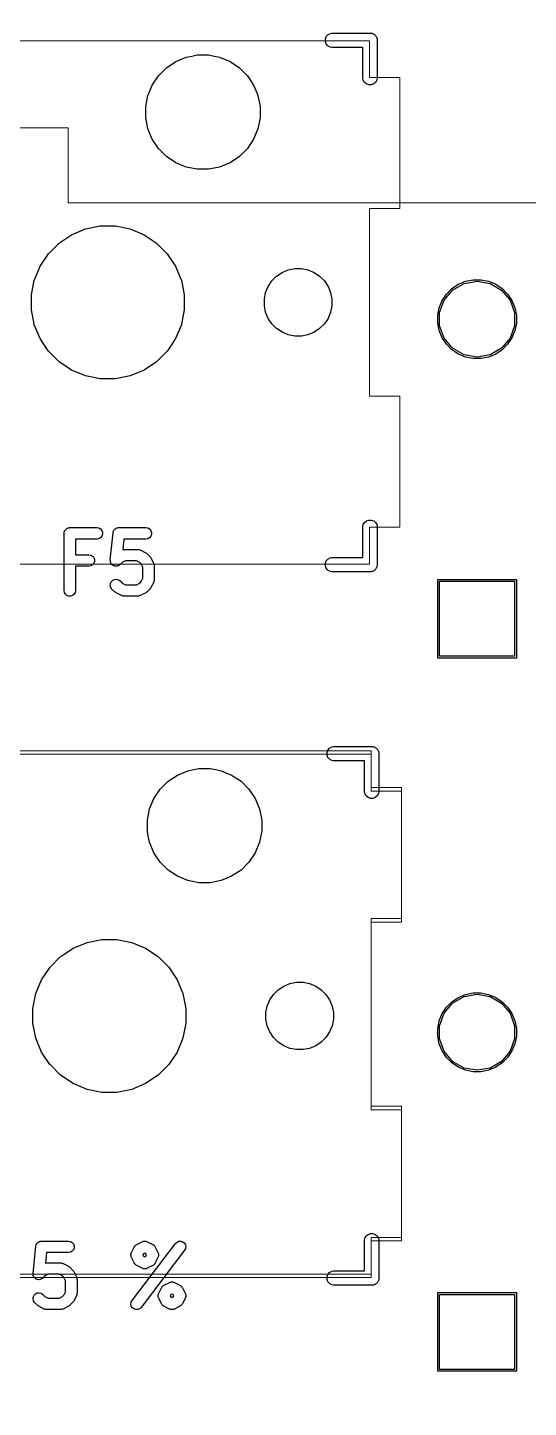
# Model space of a CAD drawing. Header units: millimetres. Extents: x 13 to 222, y -3 to 195.
# Drawn here: x 136.2 to 149.56, y 126.6 to 163.44 of the extents above; entities that cross this region are included whole.
import ezdxf

# ---------------------------------------------------------------- set-up
doc = ezdxf.new("R2010")
doc.units = ezdxf.units.MM
doc.header["$MEASUREMENT"] = 0
doc.layers.add('Ergodox plate', color=7, linetype='Continuous', lineweight=0, true_color=0xf6921e)
doc.layers.add('Orig switch cut', color=7, linetype='Continuous', lineweight=0, true_color=0xde3535)
doc.layers.add('Mask', color=134, linetype='Continuous')
doc.layers.add('Silk', color=142, linetype='Continuous')

msp = doc.modelspace()

# ---------------------------------------------------------------- linework, layer by layer
at = {"layer": 'Ergodox plate'}
msp.add_lwpolyline([(22.011, 178.874), (125.882, 178.874), (139.761, 173.761), (140.548, 173.761), (140.548, 172.26), (137.277, 172.26), (137.277, 168.717), (134.28, 168.717), (134.281, 160.758), (137.277, 160.76), (137.277, 158.76), (150.048, 158.76), (150.048, 161.803), (153.043, 161.801), (153.044, 169.76), (150.048, 169.76), (150.048, 172.26), (146.548, 172.26), (146.548, 173.761), (147.105, 173.761), (160.984, 178.874), (169.097, 178.874, -0.414214), (176.097, 171.874), (176.097, 92.985, 0.291482)], format="xyb", dxfattribs=at)
msp.add_lwpolyline([(145.363, 144.127), (145.363, 143.146), (146.176, 143.146), (146.176, 139.646), (145.363, 139.646), (145.363, 134.637), (146.176, 134.637), (146.176, 131.137), (145.363, 131.137), (145.363, 130.157), (131.393, 130.157), (131.393, 131.137), (130.581, 131.137), (130.581, 134.637), (131.393, 134.637), (131.393, 139.646), (130.581, 139.646), (130.581, 143.146), (131.393, 143.146), (131.393, 144.127)], close=True, dxfattribs=at)
at = {"layer": 'Mask', "linetype": 'Continuous'}
for p, q in [((139.905, 162.364), (140.155, 162.531)), ((140.155, 162.531), (140.433, 162.646)), ((140.433, 162.646), (140.58, 162.675)), ((140.58, 162.675), (140.727, 162.705)), ((140.727, 162.705), (141.028, 162.705)), ((141.028, 162.705), (141.175, 162.675)), ((141.175, 162.675), (141.323, 162.646)), ((141.323, 162.646), (141.601, 162.531)), ((141.601, 162.531), (141.851, 162.364)), ((139.525, 161.901), (139.692, 162.151)), ((139.692, 162.151), (139.905, 162.364)), ((141.851, 162.364), (142.063, 162.151)), ((142.063, 162.151), (142.23, 161.901)), ((139.431, 161.673), (139.525, 161.901)), ((142.23, 161.901), (142.325, 161.673)), ((139.352, 161.329), (139.41, 161.624)), ((139.41, 161.624), (139.431, 161.673)), ((142.325, 161.673), (142.345, 161.624)), ((142.345, 161.624), (142.404, 161.329)), ((139.352, 161.028), (139.352, 161.329)), ((139.369, 160.939), (139.352, 161.028)), ((142.404, 161.028), (142.386, 160.939)), ((142.404, 161.329), (142.404, 161.028)), ((139.41, 160.733), (139.369, 160.939)), ((139.525, 160.456), (139.41, 160.733)), ((142.345, 160.733), (142.23, 160.456)), ((142.386, 160.939), (142.345, 160.733)), ((139.692, 160.206), (139.525, 160.456)), ((142.23, 160.456), (142.063, 160.206)), ((139.905, 159.993), (139.692, 160.206)), ((140.155, 159.826), (139.905, 159.993)), ((141.851, 159.993), (141.601, 159.826)), ((142.063, 160.206), (141.851, 159.993)), ((140.433, 159.711), (140.155, 159.826)), ((140.577, 159.682), (140.433, 159.711)), ((140.727, 159.653), (140.577, 159.682)), ((141.028, 159.653), (140.727, 159.653)), ((141.178, 159.682), (141.028, 159.653)), ((141.323, 159.711), (141.178, 159.682)), ((141.601, 159.826), (141.323, 159.711)), ((137.371, 157.907), (137.742, 158.061)), ((137.742, 158.061), (138.137, 158.14)), ((137.742, 158.061), (137.742, 158.061)), ((137.742, 158.061), (137.742, 158.061)), ((138.137, 158.14), (138.539, 158.14)), ((138.539, 158.14), (138.933, 158.061)), ((138.933, 158.061), (138.933, 158.061)), ((138.933, 158.061), (138.933, 158.061)), ((138.933, 158.061), (139.305, 157.907)), ((136.752, 157.4), (137.037, 157.684)), ((137.037, 157.684), (137.048, 157.691)), ((137.048, 157.691), (137.371, 157.907)), ((139.305, 157.907), (139.628, 157.691)), ((139.628, 157.691), (139.639, 157.684)), ((139.639, 157.684), (139.923, 157.4)), ((136.529, 157.065), (136.752, 157.4)), ((136.752, 157.4), (136.752, 157.4)), ((139.923, 157.4), (139.923, 157.4)), ((139.923, 157.4), (140.147, 157.065)), ((136.377, 156.699), (136.529, 157.065)), ((140.147, 157.065), (140.298, 156.699)), ((142.991, 156.897), (143.155, 156.965)), ((143.155, 156.965), (143.329, 157)), ((143.329, 157), (143.506, 157)), ((143.506, 157), (143.681, 156.965)), ((143.681, 156.965), (143.845, 156.897)), ((136.297, 156.3), (136.375, 156.694)), ((136.375, 156.694), (136.377, 156.699)), ((140.298, 156.699), (140.3, 156.694)), ((140.3, 156.694), (140.379, 156.3)), ((142.619, 156.525), (142.718, 156.673)), ((142.718, 156.673), (142.843, 156.798)), ((142.843, 156.798), (142.991, 156.897)), ((143.845, 156.897), (143.992, 156.798)), ((143.992, 156.798), (144.118, 156.673)), ((144.118, 156.673), (144.216, 156.525)), ((147.524, 156.468), (147.696, 156.583)), ((147.696, 156.583), (147.887, 156.662)), ((147.887, 156.662), (148.09, 156.703)), ((148.09, 156.703), (148.297, 156.703)), ((148.297, 156.703), (148.501, 156.662)), ((148.501, 156.662), (148.692, 156.583)), ((148.692, 156.583), (148.864, 156.468)), ((136.297, 155.898), (136.297, 156.3)), ((140.379, 156.3), (140.379, 155.898)), ((142.517, 156.187), (142.551, 156.361)), ((142.551, 156.361), (142.619, 156.525)), ((144.216, 156.525), (144.284, 156.361)), ((144.284, 156.361), (144.319, 156.187)), ((147.263, 156.149), (147.378, 156.322)), ((147.378, 156.322), (147.524, 156.468)), ((148.864, 156.468), (149.01, 156.322)), ((149.01, 156.322), (149.125, 156.149)), ((136.371, 155.522), (136.297, 155.898)), ((140.379, 155.898), (140.304, 155.522)), ((142.517, 156.01), (142.517, 156.187)), ((142.551, 155.836), (142.517, 156.01)), ((142.619, 155.672), (142.551, 155.836)), ((144.284, 155.836), (144.216, 155.672)), ((144.319, 156.01), (144.284, 155.836)), ((144.319, 156.187), (144.319, 156.01)), ((147.143, 155.755), (147.183, 155.958)), ((147.183, 155.958), (147.263, 156.149)), ((149.125, 156.149), (149.205, 155.958)), ((149.205, 155.958), (149.245, 155.755)), ((136.375, 155.503), (136.371, 155.522)), ((136.529, 155.132), (136.375, 155.503)), ((140.3, 155.503), (140.147, 155.132)), ((140.304, 155.522), (140.3, 155.503)), ((142.718, 155.524), (142.619, 155.672)), ((142.843, 155.399), (142.718, 155.524)), ((144.118, 155.524), (143.992, 155.399)), ((144.216, 155.672), (144.118, 155.524)), ((147.143, 155.548), (147.143, 155.755)), ((147.183, 155.345), (147.143, 155.548)), ((149.245, 155.548), (149.205, 155.345)), ((149.245, 155.755), (149.245, 155.548)), ((136.727, 154.835), (136.529, 155.132)), ((140.147, 155.132), (139.948, 154.835)), ((142.991, 155.3), (142.843, 155.399)), ((143.155, 155.232), (142.991, 155.3)), ((143.329, 155.198), (143.155, 155.232)), ((143.506, 155.198), (143.329, 155.198)), ((143.681, 155.232), (143.506, 155.198)), ((143.845, 155.3), (143.681, 155.232)), ((143.992, 155.399), (143.845, 155.3)), ((147.263, 155.154), (147.183, 155.345)), ((147.378, 154.982), (147.263, 155.154)), ((149.125, 155.154), (149.01, 154.982)), ((149.205, 155.345), (149.125, 155.154)), ((136.752, 154.797), (136.727, 154.835)), ((137.037, 154.513), (136.752, 154.797)), ((139.923, 154.797), (139.639, 154.513)), ((139.948, 154.835), (139.923, 154.797)), ((147.524, 154.835), (147.378, 154.982)), ((147.696, 154.72), (147.524, 154.835)), ((148.864, 154.835), (148.692, 154.72)), ((149.01, 154.982), (148.864, 154.835)), ((137.371, 154.29), (137.037, 154.513)), ((137.037, 154.513), (137.037, 154.513)), ((139.639, 154.513), (139.305, 154.29)), ((139.639, 154.513), (139.639, 154.513)), ((147.887, 154.641), (147.696, 154.72)), ((148.09, 154.601), (147.887, 154.641)), ((148.297, 154.601), (148.09, 154.601)), ((148.501, 154.641), (148.297, 154.601)), ((148.692, 154.72), (148.501, 154.641)), ((137.742, 154.136), (137.371, 154.29)), ((138.137, 154.058), (137.742, 154.136)), ((137.742, 154.136), (137.742, 154.136)), ((137.742, 154.136), (137.742, 154.136)), ((138.539, 154.058), (138.137, 154.058)), ((138.933, 154.136), (138.539, 154.058)), ((139.305, 154.29), (138.933, 154.136)), ((138.933, 154.136), (138.933, 154.136)), ((138.933, 154.136), (138.933, 154.136)), ((147.143, 146.601), (147.143, 148.703)), ((147.143, 148.703), (149.245, 148.703)), ((149.245, 148.703), (149.245, 146.601)), ((149.245, 146.601), (147.143, 146.601)), ((139.735, 143.101), (139.947, 143.314)), ((139.947, 143.314), (140.197, 143.481)), ((140.197, 143.481), (140.475, 143.596)), ((140.475, 143.596), (140.622, 143.625)), ((140.622, 143.625), (140.77, 143.655)), ((140.77, 143.655), (141.07, 143.655)), ((141.07, 143.655), (141.218, 143.625)), ((141.218, 143.625), (141.365, 143.596)), ((141.365, 143.596), (141.643, 143.481)), ((141.643, 143.481), (141.893, 143.314)), ((141.893, 143.314), (142.105, 143.101)), ((139.568, 142.852), (139.735, 143.101)), ((142.105, 143.101), (142.272, 142.852)), ((139.394, 142.279), (139.453, 142.574)), ((139.453, 142.574), (139.568, 142.852)), ((139.453, 142.574), (139.453, 142.574)), ((142.272, 142.852), (142.387, 142.574)), ((142.387, 142.574), (142.387, 142.574)), ((142.387, 142.574), (142.446, 142.279)), ((139.394, 141.978), (139.394, 142.279)), ((142.446, 142.279), (142.446, 141.978)), ((139.41, 141.9), (139.394, 141.978)), ((139.453, 141.684), (139.41, 141.9)), ((142.43, 141.9), (142.387, 141.684)), ((142.446, 141.978), (142.43, 141.9)), ((139.568, 141.406), (139.453, 141.684)), ((142.387, 141.684), (142.272, 141.406)), ((139.735, 141.156), (139.568, 141.406)), ((139.947, 140.943), (139.735, 141.156)), ((142.105, 141.156), (141.893, 140.943)), ((142.272, 141.406), (142.105, 141.156)), ((140.197, 140.776), (139.947, 140.943)), ((140.475, 140.661), (140.197, 140.776)), ((141.643, 140.776), (141.365, 140.661)), ((141.893, 140.943), (141.643, 140.776)), ((140.597, 140.637), (140.475, 140.661)), ((140.77, 140.603), (140.597, 140.637)), ((141.07, 140.603), (140.77, 140.603)), ((141.243, 140.637), (141.07, 140.603)), ((141.365, 140.661), (141.243, 140.637)), ((137.413, 138.858), (137.785, 139.011)), ((137.785, 139.011), (138.179, 139.09)), ((137.785, 139.011), (137.785, 139.011)), ((137.785, 139.011), (137.785, 139.011)), ((138.179, 139.09), (138.581, 139.09)), ((138.581, 139.09), (138.975, 139.011)), ((138.975, 139.011), (138.975, 139.011)), ((138.975, 139.011), (138.975, 139.011)), ((138.975, 139.011), (139.347, 138.858)), ((136.795, 138.35), (137.079, 138.634)), ((137.079, 138.634), (137.109, 138.654)), ((137.109, 138.654), (137.413, 138.858)), ((139.347, 138.858), (139.651, 138.654)), ((139.651, 138.654), (139.681, 138.634)), ((139.681, 138.634), (139.965, 138.35)), ((136.571, 138.016), (136.795, 138.35)), ((136.795, 138.35), (136.795, 138.35)), ((139.965, 138.35), (139.965, 138.35)), ((139.965, 138.35), (140.189, 138.016)), ((136.418, 137.645), (136.571, 138.016)), ((140.189, 138.016), (140.342, 137.645)), ((142.886, 137.749), (143.033, 137.847)), ((143.033, 137.847), (143.197, 137.915)), ((143.197, 137.915), (143.371, 137.95)), ((143.371, 137.95), (143.549, 137.95)), ((143.549, 137.95), (143.723, 137.915)), ((143.723, 137.915), (143.887, 137.847)), ((143.887, 137.847), (144.034, 137.749)), ((136.339, 137.25), (136.417, 137.644)), ((136.417, 137.644), (136.418, 137.645)), ((140.342, 137.645), (140.343, 137.644)), ((140.343, 137.644), (140.421, 137.25)), ((142.594, 137.312), (142.662, 137.476)), ((142.662, 137.476), (142.76, 137.623)), ((142.76, 137.623), (142.886, 137.749)), ((144.034, 137.749), (144.16, 137.623)), ((144.16, 137.623), (144.258, 137.476)), ((144.258, 137.476), (144.326, 137.312)), ((147.378, 137.281), (147.524, 137.428)), ((147.524, 137.428), (147.696, 137.543)), ((147.696, 137.543), (147.887, 137.622)), ((147.887, 137.622), (148.09, 137.662)), ((148.09, 137.662), (148.297, 137.662)), ((148.297, 137.662), (148.501, 137.622)), ((148.501, 137.622), (148.692, 137.543)), ((148.692, 137.543), (148.864, 137.428)), ((148.864, 137.428), (149.01, 137.281)), ((136.339, 136.848), (136.339, 137.25)), ((140.421, 137.25), (140.421, 136.848)), ((142.559, 137.137), (142.594, 137.312)), ((142.559, 136.96), (142.559, 137.137)), ((144.326, 137.312), (144.361, 137.137)), ((144.361, 137.137), (144.361, 136.96)), ((147.183, 136.918), (147.263, 137.109)), ((147.263, 137.109), (147.378, 137.281)), ((149.01, 137.281), (149.125, 137.109)), ((149.125, 137.109), (149.205, 136.918)), ((136.416, 136.461), (136.339, 136.848)), ((140.421, 136.848), (140.344, 136.461)), ((142.594, 136.786), (142.559, 136.96)), ((142.662, 136.622), (142.594, 136.786)), ((144.326, 136.786), (144.258, 136.622)), ((144.361, 136.96), (144.326, 136.786)), ((147.143, 136.715), (147.183, 136.918)), ((147.143, 136.508), (147.143, 136.715)), ((149.205, 136.918), (149.245, 136.715)), ((149.245, 136.715), (149.245, 136.508)), ((136.417, 136.453), (136.416, 136.461)), ((136.571, 136.082), (136.417, 136.453)), ((140.343, 136.453), (140.189, 136.082)), ((140.344, 136.461), (140.343, 136.453)), ((142.76, 136.474), (142.662, 136.622)), ((142.886, 136.349), (142.76, 136.474)), ((143.033, 136.25), (142.886, 136.349)), ((144.034, 136.349), (143.887, 136.25)), ((144.16, 136.474), (144.034, 136.349)), ((144.258, 136.622), (144.16, 136.474)), ((147.183, 136.305), (147.143, 136.508)), ((149.245, 136.508), (149.205, 136.305)), ((136.79, 135.755), (136.571, 136.082)), ((140.189, 136.082), (139.97, 135.755)), ((143.197, 136.182), (143.033, 136.25)), ((143.371, 136.148), (143.197, 136.182)), ((143.549, 136.148), (143.371, 136.148)), ((143.723, 136.182), (143.549, 136.148)), ((143.887, 136.25), (143.723, 136.182)), ((147.263, 136.113), (147.183, 136.305)), ((147.378, 135.941), (147.263, 136.113)), ((147.524, 135.795), (147.378, 135.941)), ((149.01, 135.941), (148.864, 135.795)), ((149.125, 136.113), (149.01, 135.941)), ((149.205, 136.305), (149.125, 136.113)), ((136.795, 135.748), (136.79, 135.755)), ((137.079, 135.463), (136.795, 135.748)), ((139.965, 135.748), (139.681, 135.463)), ((139.97, 135.755), (139.965, 135.748)), ((147.696, 135.68), (147.524, 135.795)), ((147.887, 135.601), (147.696, 135.68)), ((148.09, 135.56), (147.887, 135.601)), ((148.501, 135.601), (148.297, 135.56)), ((148.692, 135.68), (148.501, 135.601)), ((148.864, 135.795), (148.692, 135.68)), ((137.413, 135.24), (137.079, 135.463)), ((137.079, 135.463), (137.079, 135.463)), ((137.785, 135.086), (137.413, 135.24)), ((139.347, 135.24), (138.975, 135.086)), ((139.681, 135.463), (139.347, 135.24)), ((139.681, 135.463), (139.681, 135.463)), ((148.297, 135.56), (148.09, 135.56)), ((138.179, 135.008), (137.785, 135.086)), ((137.785, 135.086), (137.785, 135.086)), ((137.785, 135.086), (137.785, 135.086)), ((138.581, 135.008), (138.179, 135.008)), ((138.975, 135.086), (138.581, 135.008)), ((138.975, 135.086), (138.975, 135.086)), ((138.975, 135.086), (138.975, 135.086)), ((147.143, 127.56), (147.143, 129.662)), ((147.143, 129.662), (149.245, 129.662)), ((149.245, 129.662), (149.245, 127.56)), ((149.245, 127.56), (147.143, 127.56))]:
    msp.add_line(p, q, dxfattribs=at)
at = {"layer": 'Orig switch cut'}
for points in [[(145.323, 163.084), (145.323, 162.103), (146.136, 162.103), (146.136, 158.603), (145.323, 158.603), (145.323, 153.594), (146.136, 153.594), (146.136, 150.094), (145.323, 150.094), (145.323, 149.114), (131.353, 149.114), (131.353, 150.094), (130.54, 150.094), (130.54, 153.594), (131.353, 153.594), (131.353, 158.603), (130.54, 158.603), (130.54, 162.103), (131.353, 162.103), (131.353, 163.084)], [(145.365, 144.034), (145.365, 143.053), (146.178, 143.053), (146.178, 139.553), (145.365, 139.553), (145.365, 134.544), (146.178, 134.544), (146.178, 131.044), (145.365, 131.044), (145.365, 130.064), (131.395, 130.064), (131.395, 131.044), (130.582, 131.044), (130.582, 134.544), (131.395, 134.544), (131.395, 139.553), (130.582, 139.553), (130.582, 143.053), (131.395, 143.053), (131.395, 144.034)]]:
    msp.add_lwpolyline(points, close=True, dxfattribs=at)
at = {"layer": 'Silk', "linetype": 'Continuous'}
for p, q in [((144.17, 163.195), (144.213, 163.247)), ((144.213, 163.247), (144.272, 163.28)), ((144.272, 163.28), (144.321, 163.289)), ((144.321, 163.289), (145.354, 163.289)), ((145.354, 163.289), (145.371, 163.289)), ((145.354, 163.289), (145.354, 163.289)), ((145.371, 163.289), (145.387, 163.283)), ((145.387, 163.283), (145.404, 163.28)), ((145.404, 163.28), (145.419, 163.272)), ((145.419, 163.272), (145.434, 163.266)), ((145.434, 163.266), (145.447, 163.255)), ((145.447, 163.255), (145.462, 163.247)), ((145.462, 163.247), (145.473, 163.234)), ((145.473, 163.234), (145.486, 163.223)), ((145.486, 163.223), (145.494, 163.208)), ((145.494, 163.208), (145.505, 163.195)), ((144.147, 163.132), (144.17, 163.195)), ((144.147, 163.065), (144.147, 163.132)), ((144.17, 163.002), (144.147, 163.065)), ((144.213, 162.95), (144.17, 163.002)), ((144.272, 162.917), (144.213, 162.95)), ((144.321, 162.908), (144.272, 162.917)), ((145.147, 162.908), (144.321, 162.908)), ((145.147, 162.082), (145.147, 162.908)), ((145.505, 163.195), (145.511, 163.179)), ((145.511, 163.179), (145.52, 163.165)), ((145.52, 163.165), (145.522, 163.148)), ((145.522, 163.148), (145.528, 163.132)), ((145.528, 163.132), (145.528, 163.115)), ((145.528, 163.115), (145.528, 163.115)), ((145.528, 163.115), (145.528, 162.082)), ((145.156, 162.032), (145.147, 162.082)), ((145.19, 161.974), (145.156, 162.032)), ((145.241, 161.931), (145.19, 161.974)), ((145.304, 161.908), (145.241, 161.931)), ((145.371, 161.908), (145.304, 161.908)), ((145.434, 161.931), (145.371, 161.908)), ((145.486, 161.974), (145.434, 161.931)), ((145.52, 162.032), (145.486, 161.974)), ((145.528, 162.082), (145.52, 162.032)), ((147.541, 156.429), (147.847, 156.606)), ((147.847, 156.606), (148.194, 156.667)), ((148.194, 156.667), (148.541, 156.606)), ((148.541, 156.606), (148.847, 156.429)), ((147.315, 156.159), (147.541, 156.429)), ((148.847, 156.429), (149.073, 156.159)), ((147.194, 155.828), (147.315, 156.159)), ((149.073, 156.159), (149.194, 155.828)), ((147.194, 155.475), (147.194, 155.828)), ((147.315, 155.144), (147.194, 155.475)), ((149.194, 155.475), (149.073, 155.144)), ((149.194, 155.828), (149.194, 155.475)), ((147.541, 154.874), (147.315, 155.144)), ((149.073, 155.144), (148.847, 154.874)), ((147.847, 154.697), (147.541, 154.874)), ((148.847, 154.874), (148.541, 154.697)), ((148.194, 154.636), (147.847, 154.697)), ((148.541, 154.697), (148.194, 154.636)), ((137.169, 149.933), (137.172, 149.946)), ((137.172, 149.96), (137.176, 149.972)), ((137.172, 149.946), (137.172, 149.96)), ((137.176, 149.972), (137.179, 149.985)), ((137.179, 149.985), (137.185, 149.997)), ((137.185, 149.997), (137.19, 150.009)), ((137.19, 150.009), (137.198, 150.02)), ((137.198, 150.02), (137.205, 150.031)), ((137.205, 150.031), (137.215, 150.04)), ((137.215, 150.04), (137.224, 150.05)), ((137.224, 150.05), (137.235, 150.057)), ((137.235, 150.057), (137.246, 150.065)), ((137.246, 150.065), (137.258, 150.07)), ((137.258, 150.07), (137.27, 150.076)), ((137.27, 150.076), (137.283, 150.079)), ((137.283, 150.079), (137.295, 150.083)), ((137.295, 150.083), (137.309, 150.083)), ((137.309, 150.083), (137.322, 150.086)), ((137.322, 150.086), (138.047, 150.086)), ((138.047, 150.086), (138.1, 150.076)), ((138.1, 150.076), (138.145, 150.05)), ((138.145, 150.05), (138.179, 150.009)), ((138.179, 150.009), (138.198, 149.96)), ((138.198, 149.96), (138.198, 149.907)), ((138.404, 149.223), (138.476, 149.948)), ((138.476, 149.948), (138.478, 149.954)), ((138.478, 149.96), (138.485, 149.979)), ((138.478, 149.954), (138.478, 149.96)), ((138.485, 149.979), (138.491, 149.999)), ((138.491, 149.999), (138.494, 150.004)), ((138.494, 150.004), (138.496, 150.009)), ((138.496, 150.009), (138.509, 150.025)), ((138.509, 150.025), (138.522, 150.042)), ((138.522, 150.042), (138.526, 150.046)), ((138.526, 150.046), (138.53, 150.05)), ((138.53, 150.05), (138.548, 150.06)), ((138.548, 150.06), (138.565, 150.072)), ((138.565, 150.072), (138.571, 150.074)), ((138.571, 150.074), (138.576, 150.076)), ((138.576, 150.076), (138.596, 150.08)), ((138.596, 150.08), (138.617, 150.085)), ((138.617, 150.085), (138.622, 150.085)), ((138.622, 150.085), (138.628, 150.086)), ((138.628, 150.086), (139.354, 150.086)), ((139.354, 150.086), (139.406, 150.076)), ((139.406, 150.076), (139.452, 150.05)), ((139.452, 150.05), (139.486, 150.009)), ((139.486, 150.009), (139.504, 149.96)), ((139.504, 149.96), (139.504, 149.907)), ((145.147, 150.115), (145.156, 150.165)), ((145.147, 149.289), (145.147, 150.115)), ((145.156, 150.165), (145.19, 150.223)), ((145.19, 150.223), (145.241, 150.266)), ((145.241, 150.266), (145.304, 150.289)), ((145.304, 150.289), (145.371, 150.289)), ((145.371, 150.289), (145.434, 150.266)), ((145.434, 150.266), (145.486, 150.223)), ((145.486, 150.223), (145.52, 150.165)), ((145.52, 150.165), (145.528, 150.115)), ((145.528, 150.115), (145.528, 149.082)), ((137.169, 148.409), (137.169, 149.933)), ((138.047, 149.781), (137.474, 149.781)), ((137.474, 149.781), (137.474, 149.36)), ((138.1, 149.79), (138.047, 149.781)), ((138.145, 149.816), (138.1, 149.79)), ((138.179, 149.857), (138.145, 149.816)), ((138.198, 149.907), (138.179, 149.857)), ((138.766, 149.781), (138.738, 149.499)), ((139.354, 149.781), (138.766, 149.781)), ((139.406, 149.79), (139.354, 149.781)), ((139.452, 149.816), (139.406, 149.79)), ((139.486, 149.857), (139.452, 149.816)), ((139.504, 149.907), (139.486, 149.857)), ((137.474, 149.36), (137.83, 149.36)), ((137.83, 149.36), (137.882, 149.351)), ((137.882, 149.351), (137.928, 149.324)), ((137.928, 149.324), (137.962, 149.284)), ((137.962, 149.284), (137.98, 149.234)), ((137.98, 149.234), (137.98, 149.181)), ((138.404, 149.222), (138.404, 149.223)), ((138.404, 149.221), (138.404, 149.222)), ((138.406, 149.195), (138.404, 149.221)), ((138.738, 149.499), (138.739, 149.499)), ((138.739, 149.499), (138.756, 149.504)), ((138.756, 149.504), (138.765, 149.503)), ((138.765, 149.503), (138.773, 149.505)), ((138.773, 149.505), (139.136, 149.505)), ((139.136, 149.505), (139.145, 149.503)), ((139.145, 149.503), (139.153, 149.504)), ((139.153, 149.504), (139.171, 149.499)), ((139.171, 149.499), (139.188, 149.496)), ((139.188, 149.496), (139.196, 149.491)), ((139.196, 149.491), (139.204, 149.489)), ((139.204, 149.489), (139.349, 149.416)), ((139.349, 149.416), (139.369, 149.402)), ((139.369, 149.402), (139.389, 149.388)), ((139.389, 149.388), (139.462, 149.315)), ((139.462, 149.315), (139.476, 149.295)), ((139.476, 149.295), (139.49, 149.276)), ((139.49, 149.276), (139.563, 149.13)), ((144.17, 149.195), (144.213, 149.247)), ((144.213, 149.247), (144.272, 149.28)), ((144.272, 149.28), (144.321, 149.289)), ((144.321, 149.289), (145.147, 149.289)), ((137.83, 149.055), (137.474, 149.055)), ((137.474, 149.055), (137.474, 148.409)), ((137.882, 149.064), (137.83, 149.055)), ((137.928, 149.091), (137.882, 149.064)), ((137.962, 149.131), (137.928, 149.091)), ((137.98, 149.181), (137.962, 149.131)), ((138.408, 149.17), (138.406, 149.195)), ((138.408, 149.169), (138.408, 149.17)), ((138.408, 149.168), (138.408, 149.169)), ((138.419, 149.145), (138.408, 149.168)), ((138.43, 149.122), (138.419, 149.145)), ((138.43, 149.121), (138.43, 149.122)), ((138.431, 149.12), (138.43, 149.121)), ((138.449, 149.102), (138.431, 149.12)), ((138.467, 149.084), (138.449, 149.102)), ((138.467, 149.083), (138.467, 149.084)), ((138.468, 149.083), (138.467, 149.083)), ((138.491, 149.072), (138.468, 149.083)), ((138.514, 149.061), (138.491, 149.072)), ((138.515, 149.061), (138.514, 149.061)), ((138.516, 149.06), (138.515, 149.061)), ((138.541, 149.058), (138.516, 149.06)), ((138.567, 149.055), (138.541, 149.058)), ((138.568, 149.056), (138.567, 149.055)), ((138.569, 149.056), (138.568, 149.056)), ((138.593, 149.062), (138.569, 149.056)), ((138.618, 149.069), (138.593, 149.062)), ((138.619, 149.069), (138.618, 149.069)), ((138.62, 149.069), (138.619, 149.069)), ((138.641, 149.084), (138.62, 149.069)), ((138.662, 149.098), (138.641, 149.084)), ((138.663, 149.1), (138.662, 149.099)), ((138.662, 149.099), (138.662, 149.098)), ((138.718, 149.155), (138.663, 149.1)), ((138.809, 149.2), (138.718, 149.155)), ((139.1, 149.2), (138.809, 149.2)), ((139.191, 149.155), (139.1, 149.2)), ((139.229, 149.117), (139.191, 149.155)), ((139.274, 149.026), (139.229, 149.117)), ((139.274, 148.735), (139.274, 149.026)), ((139.563, 149.13), (139.565, 149.122)), ((139.565, 149.122), (139.57, 149.114)), ((139.57, 149.114), (139.573, 149.097)), ((139.573, 149.097), (139.578, 149.08)), ((139.578, 149.08), (139.577, 149.071)), ((139.577, 149.071), (139.579, 149.062)), ((139.579, 149.062), (139.579, 148.699)), ((144.147, 149.132), (144.17, 149.195)), ((144.147, 149.065), (144.147, 149.132)), ((144.17, 149.002), (144.147, 149.065)), ((144.213, 148.95), (144.17, 149.002)), ((144.272, 148.917), (144.213, 148.95)), ((144.321, 148.908), (144.272, 148.917)), ((145.354, 148.908), (144.321, 148.908)), ((145.371, 148.908), (145.354, 148.908)), ((145.354, 148.908), (145.354, 148.908)), ((145.387, 148.914), (145.371, 148.908)), ((145.404, 148.917), (145.387, 148.914)), ((145.419, 148.925), (145.404, 148.917)), ((145.434, 148.931), (145.419, 148.925)), ((145.447, 148.942), (145.434, 148.931)), ((145.462, 148.95), (145.447, 148.942)), ((145.473, 148.963), (145.462, 148.95)), ((145.486, 148.974), (145.473, 148.963)), ((145.494, 148.989), (145.486, 148.974)), ((145.505, 149.002), (145.494, 148.989)), ((145.511, 149.018), (145.505, 149.002)), ((145.52, 149.032), (145.511, 149.018)), ((145.522, 149.049), (145.52, 149.032)), ((145.528, 149.065), (145.522, 149.049)), ((145.528, 149.082), (145.528, 149.082)), ((145.528, 149.082), (145.528, 149.065)), ((138.404, 148.541), (138.408, 148.594)), ((138.417, 148.49), (138.404, 148.541)), ((138.408, 148.594), (138.431, 148.642)), ((138.448, 148.447), (138.417, 148.49)), ((138.431, 148.642), (138.468, 148.679)), ((138.468, 148.679), (138.516, 148.702)), ((138.516, 148.702), (138.569, 148.706)), ((138.569, 148.706), (138.62, 148.692)), ((138.62, 148.692), (138.663, 148.662)), ((138.663, 148.662), (138.718, 148.607)), ((138.718, 148.607), (138.809, 148.562)), ((138.809, 148.562), (139.1, 148.562)), ((139.1, 148.562), (139.191, 148.607)), ((139.191, 148.607), (139.229, 148.645)), ((139.229, 148.645), (139.274, 148.735)), ((139.476, 148.467), (139.462, 148.447)), ((139.49, 148.486), (139.476, 148.467)), ((139.563, 148.631), (139.49, 148.486)), ((139.565, 148.64), (139.563, 148.631)), ((139.57, 148.647), (139.565, 148.64)), ((139.573, 148.665), (139.57, 148.647)), ((139.578, 148.682), (139.573, 148.665)), ((139.579, 148.699), (139.577, 148.691)), ((139.577, 148.691), (139.578, 148.682)), ((147.194, 146.652), (147.194, 148.652)), ((147.194, 148.652), (149.194, 148.652)), ((149.194, 148.652), (149.194, 146.652)), ((137.179, 148.357), (137.169, 148.409)), ((137.205, 148.311), (137.179, 148.357)), ((137.246, 148.277), (137.205, 148.311)), ((137.295, 148.259), (137.246, 148.277)), ((137.348, 148.259), (137.295, 148.259)), ((137.398, 148.277), (137.348, 148.259)), ((137.438, 148.311), (137.398, 148.277)), ((137.465, 148.357), (137.438, 148.311)), ((137.474, 148.409), (137.465, 148.357)), ((138.52, 148.374), (138.448, 148.447)), ((138.54, 148.36), (138.52, 148.374)), ((138.56, 148.345), (138.54, 148.36)), ((138.705, 148.273), (138.56, 148.345)), ((138.713, 148.27), (138.705, 148.273)), ((138.721, 148.266), (138.713, 148.27)), ((138.739, 148.263), (138.721, 148.266)), ((138.756, 148.258), (138.739, 148.263)), ((138.765, 148.258), (138.756, 148.258)), ((138.773, 148.257), (138.765, 148.258)), ((139.136, 148.257), (138.773, 148.257)), ((139.145, 148.258), (139.136, 148.257)), ((139.153, 148.258), (139.145, 148.258)), ((139.171, 148.263), (139.153, 148.258)), ((139.188, 148.266), (139.171, 148.263)), ((139.196, 148.27), (139.188, 148.266)), ((139.204, 148.273), (139.196, 148.27)), ((139.349, 148.345), (139.204, 148.273)), ((139.369, 148.36), (139.349, 148.345)), ((139.389, 148.374), (139.369, 148.36)), ((139.462, 148.447), (139.389, 148.374)), ((149.194, 146.652), (147.194, 146.652)), ((144.19, 144.082), (144.212, 144.145)), ((144.19, 144.015), (144.19, 144.082)), ((144.212, 144.145), (144.256, 144.197)), ((144.256, 144.197), (144.314, 144.231)), ((144.314, 144.231), (144.363, 144.239)), ((144.363, 144.239), (145.397, 144.239)), ((145.397, 144.239), (145.414, 144.239)), ((145.397, 144.239), (145.397, 144.239)), ((145.414, 144.239), (145.429, 144.233)), ((145.429, 144.233), (145.446, 144.231)), ((145.446, 144.231), (145.461, 144.222)), ((145.461, 144.222), (145.477, 144.216)), ((145.477, 144.216), (145.49, 144.205)), ((145.49, 144.205), (145.504, 144.197)), ((145.504, 144.197), (145.515, 144.184)), ((145.515, 144.184), (145.528, 144.173)), ((145.528, 144.173), (145.537, 144.158)), ((145.537, 144.158), (145.548, 144.145)), ((145.548, 144.145), (145.553, 144.13)), ((145.553, 144.13), (145.562, 144.115)), ((145.562, 144.115), (145.565, 144.098)), ((145.565, 144.098), (145.57, 144.082)), ((145.57, 144.082), (145.57, 144.065)), ((145.57, 144.065), (145.57, 144.065)), ((145.57, 144.065), (145.57, 143.032)), ((144.212, 143.952), (144.19, 144.015)), ((144.256, 143.901), (144.212, 143.952)), ((144.314, 143.867), (144.256, 143.901)), ((144.363, 143.858), (144.314, 143.867)), ((145.19, 143.858), (144.363, 143.858)), ((145.189, 143.032), (145.19, 143.858)), ((145.198, 142.983), (145.189, 143.032)), ((145.232, 142.924), (145.198, 142.983)), ((145.562, 142.983), (145.528, 142.924)), ((145.57, 143.032), (145.562, 142.983)), ((145.283, 142.881), (145.232, 142.924)), ((145.346, 142.858), (145.283, 142.881)), ((145.414, 142.858), (145.346, 142.858)), ((145.477, 142.881), (145.414, 142.858)), ((145.528, 142.924), (145.477, 142.881)), ((147.541, 137.389), (147.847, 137.565)), ((147.847, 137.565), (148.194, 137.627)), ((148.194, 137.627), (148.541, 137.565)), ((148.541, 137.565), (148.847, 137.389)), ((147.194, 136.788), (147.315, 137.119)), ((147.315, 137.119), (147.541, 137.389)), ((148.847, 137.389), (149.073, 137.119)), ((149.073, 137.119), (149.194, 136.788)), ((147.194, 136.435), (147.194, 136.788)), ((149.194, 136.788), (149.194, 136.435)), ((147.315, 136.104), (147.194, 136.435)), ((149.194, 136.435), (149.073, 136.104)), ((147.541, 135.833), (147.315, 136.104)), ((149.073, 136.104), (148.847, 135.833)), ((147.847, 135.657), (147.541, 135.833)), ((148.194, 135.596), (147.847, 135.657)), ((148.541, 135.657), (148.194, 135.596)), ((148.847, 135.833), (148.541, 135.657)), ((145.198, 131.115), (145.232, 131.173)), ((145.232, 131.173), (145.283, 131.216)), ((145.283, 131.216), (145.346, 131.239)), ((145.346, 131.239), (145.414, 131.239)), ((145.414, 131.239), (145.477, 131.216)), ((145.477, 131.216), (145.528, 131.173)), ((145.528, 131.173), (145.562, 131.115)), ((136.341, 130.173), (136.414, 130.898)), ((136.414, 130.898), (136.416, 130.904)), ((136.416, 130.91), (136.423, 130.929)), ((136.416, 130.904), (136.416, 130.91)), ((136.423, 130.929), (136.428, 130.949)), ((136.428, 130.949), (136.432, 130.954)), ((136.432, 130.954), (136.434, 130.96)), ((136.434, 130.96), (136.447, 130.975)), ((136.447, 130.975), (136.459, 130.992)), ((136.459, 130.992), (136.464, 130.996)), ((136.464, 130.996), (136.468, 131)), ((136.468, 131), (136.486, 131.01)), ((136.486, 131.01), (136.503, 131.022)), ((136.503, 131.022), (136.509, 131.024)), ((136.509, 131.024), (136.514, 131.027)), ((136.514, 131.027), (136.534, 131.03)), ((136.534, 131.03), (136.554, 131.035)), ((136.554, 131.035), (136.56, 131.035)), ((136.56, 131.035), (136.566, 131.036)), ((136.566, 131.036), (137.291, 131.036)), ((137.291, 131.036), (137.344, 131.027)), ((137.344, 131.027), (137.389, 131)), ((137.389, 131), (137.423, 130.96)), ((137.423, 130.807), (137.389, 130.767)), ((137.423, 130.96), (137.442, 130.91)), ((137.442, 130.857), (137.423, 130.807)), ((137.442, 130.91), (137.442, 130.857)), ((138.969, 130.734), (139.042, 130.879)), ((138.984, 129.452), (140.146, 130.976)), ((139.042, 130.879), (139.055, 130.897)), ((139.055, 130.897), (139.068, 130.916)), ((139.068, 130.916), (139.071, 130.918)), ((139.071, 130.918), (139.074, 130.921)), ((139.074, 130.921), (139.092, 130.934)), ((139.092, 130.934), (139.11, 130.947)), ((139.11, 130.947), (139.255, 131.02)), ((140.388, 130.791), (139.227, 129.267)), ((139.255, 131.02), (139.272, 131.025)), ((139.272, 131.025), (139.288, 131.032)), ((139.288, 131.032), (139.297, 131.032)), ((139.297, 131.032), (139.306, 131.035)), ((139.306, 131.035), (139.323, 131.034)), ((139.323, 131.034), (139.341, 131.035)), ((139.341, 131.035), (139.35, 131.032)), ((139.35, 131.032), (139.359, 131.032)), ((139.359, 131.032), (139.375, 131.025)), ((139.375, 131.025), (139.392, 131.02)), ((139.392, 131.02), (139.537, 130.947)), ((139.537, 130.947), (139.555, 130.934)), ((139.555, 130.934), (139.573, 130.921)), ((139.573, 130.921), (139.576, 130.918)), ((139.576, 130.918), (139.579, 130.916)), ((139.579, 130.916), (139.592, 130.897)), ((139.592, 130.897), (139.605, 130.879)), ((139.605, 130.879), (139.677, 130.734)), ((140.146, 130.976), (140.185, 131.012)), ((140.185, 131.012), (140.233, 131.032)), ((140.233, 131.032), (140.286, 131.034)), ((140.286, 131.034), (140.337, 131.019)), ((140.337, 131.019), (140.379, 130.987)), ((140.379, 130.987), (140.407, 130.942)), ((140.412, 130.838), (140.388, 130.791)), ((140.407, 130.942), (140.419, 130.89)), ((140.419, 130.89), (140.412, 130.838)), ((145.189, 130.239), (145.19, 131.065)), ((145.19, 131.065), (145.198, 131.115)), ((145.562, 131.115), (145.57, 131.065)), ((145.57, 131.065), (145.57, 130.032)), ((136.704, 130.731), (136.675, 130.449)), ((136.675, 130.449), (136.676, 130.449)), ((136.676, 130.449), (136.693, 130.454)), ((136.693, 130.454), (136.702, 130.454)), ((136.702, 130.454), (136.711, 130.455)), ((137.291, 130.731), (136.704, 130.731)), ((136.711, 130.455), (137.074, 130.455)), ((137.074, 130.455), (137.082, 130.454)), ((137.082, 130.454), (137.091, 130.454)), ((137.091, 130.454), (137.108, 130.449)), ((137.108, 130.449), (137.126, 130.446)), ((137.126, 130.446), (137.133, 130.442)), ((137.133, 130.442), (137.142, 130.439)), ((137.142, 130.439), (137.287, 130.366)), ((137.344, 130.74), (137.291, 130.731)), ((137.389, 130.767), (137.344, 130.74)), ((138.954, 130.683), (138.957, 130.692)), ((138.955, 130.666), (138.954, 130.683)), ((138.954, 130.648), (138.955, 130.666)), ((138.957, 130.639), (138.954, 130.648)), ((138.957, 130.701), (138.964, 130.717)), ((138.957, 130.692), (138.957, 130.701)), ((138.957, 130.63), (138.957, 130.639)), ((138.964, 130.614), (138.957, 130.63)), ((138.964, 130.717), (138.969, 130.734)), ((138.969, 130.597), (138.964, 130.614)), ((139.042, 130.452), (138.969, 130.597)), ((139.055, 130.434), (139.042, 130.452)), ((139.068, 130.416), (139.055, 130.434)), ((139.071, 130.413), (139.068, 130.416)), ((139.074, 130.41), (139.071, 130.413)), ((139.292, 130.697), (139.276, 130.666)), ((139.276, 130.666), (139.292, 130.634)), ((139.323, 130.713), (139.292, 130.697)), ((139.292, 130.634), (139.323, 130.618)), ((139.355, 130.697), (139.323, 130.713)), ((139.323, 130.618), (139.355, 130.634)), ((139.371, 130.666), (139.355, 130.697)), ((139.355, 130.634), (139.371, 130.666)), ((139.576, 130.413), (139.573, 130.41)), ((139.579, 130.416), (139.576, 130.413)), ((139.592, 130.434), (139.579, 130.416)), ((139.605, 130.452), (139.592, 130.434)), ((139.677, 130.597), (139.605, 130.452)), ((139.677, 130.734), (139.682, 130.717)), ((139.682, 130.614), (139.677, 130.597)), ((139.682, 130.717), (139.689, 130.701)), ((139.689, 130.63), (139.682, 130.614)), ((139.689, 130.701), (139.69, 130.692)), ((139.69, 130.639), (139.689, 130.63)), ((139.69, 130.692), (139.693, 130.683)), ((139.693, 130.648), (139.69, 130.639)), ((139.693, 130.683), (139.691, 130.666)), ((139.691, 130.666), (139.693, 130.648)), ((136.342, 130.172), (136.341, 130.173)), ((136.341, 130.171), (136.342, 130.172)), ((136.344, 130.145), (136.341, 130.171)), ((136.345, 130.12), (136.344, 130.145)), ((136.346, 130.119), (136.345, 130.12)), ((136.346, 130.118), (136.346, 130.119)), ((136.357, 130.095), (136.346, 130.118)), ((136.367, 130.072), (136.357, 130.095)), ((136.368, 130.071), (136.367, 130.072)), ((136.368, 130.07), (136.368, 130.071)), ((136.386, 130.052), (136.368, 130.07)), ((136.404, 130.034), (136.386, 130.052)), ((136.6, 130.048), (136.578, 130.034)), ((136.601, 130.05), (136.6, 130.049)), ((136.6, 130.049), (136.6, 130.048)), ((136.656, 130.105), (136.601, 130.05)), ((136.747, 130.15), (136.656, 130.105)), ((137.038, 130.15), (136.747, 130.15)), ((137.129, 130.105), (137.038, 130.15)), ((137.166, 130.067), (137.129, 130.105)), ((137.212, 129.976), (137.166, 130.067)), ((137.287, 130.366), (137.307, 130.352)), ((137.307, 130.352), (137.327, 130.338)), ((137.327, 130.338), (137.399, 130.265)), ((137.399, 130.265), (137.413, 130.245)), ((137.413, 130.245), (137.428, 130.226)), ((137.428, 130.226), (137.5, 130.081)), ((137.5, 130.081), (137.503, 130.072)), ((137.503, 130.072), (137.507, 130.065)), ((137.507, 130.065), (137.51, 130.047)), ((137.51, 130.047), (137.515, 130.03)), ((139.092, 130.397), (139.074, 130.41)), ((139.11, 130.384), (139.092, 130.397)), ((139.255, 130.312), (139.11, 130.384)), ((139.272, 130.307), (139.255, 130.312)), ((139.288, 130.3), (139.272, 130.307)), ((139.297, 130.299), (139.288, 130.3)), ((139.306, 130.296), (139.297, 130.299)), ((139.323, 130.298), (139.306, 130.296)), ((139.341, 130.296), (139.323, 130.298)), ((139.35, 130.299), (139.341, 130.296)), ((139.359, 130.3), (139.35, 130.299)), ((139.375, 130.307), (139.359, 130.3)), ((139.392, 130.312), (139.375, 130.307)), ((139.537, 130.384), (139.392, 130.312)), ((139.555, 130.397), (139.537, 130.384)), ((139.573, 130.41), (139.555, 130.397)), ((144.19, 130.082), (144.212, 130.145)), ((144.19, 130.015), (144.19, 130.082)), ((144.212, 130.145), (144.256, 130.197)), ((144.256, 130.197), (144.314, 130.231)), ((144.314, 130.231), (144.363, 130.239)), ((144.363, 130.239), (145.189, 130.239)), ((136.405, 130.033), (136.404, 130.034)), ((136.406, 130.033), (136.405, 130.033)), ((136.429, 130.022), (136.406, 130.033)), ((136.452, 130.011), (136.429, 130.022)), ((136.453, 130.011), (136.452, 130.011)), ((136.454, 130.01), (136.453, 130.011)), ((136.479, 130.008), (136.454, 130.01)), ((136.505, 130.006), (136.479, 130.008)), ((136.506, 130.006), (136.505, 130.006)), ((136.505, 130.006), (136.505, 130.006)), ((136.531, 130.012), (136.506, 130.006)), ((136.556, 130.019), (136.531, 130.012)), ((136.557, 130.019), (136.556, 130.019)), ((136.558, 130.019), (136.557, 130.019)), ((136.578, 130.034), (136.558, 130.019)), ((137.166, 129.595), (137.212, 129.686)), ((137.212, 129.686), (137.212, 129.976)), ((137.515, 130.03), (137.515, 130.021)), ((137.515, 130.021), (137.516, 130.012)), ((137.516, 130.012), (137.516, 129.65)), ((139.695, 129.645), (139.768, 129.79)), ((139.768, 129.79), (139.781, 129.808)), ((139.781, 129.808), (139.793, 129.827)), ((139.793, 129.827), (139.797, 129.829)), ((139.797, 129.829), (139.799, 129.833)), ((139.799, 129.833), (139.818, 129.845)), ((139.818, 129.845), (139.836, 129.858)), ((139.836, 129.858), (139.981, 129.931)), ((139.981, 129.931), (139.998, 129.936)), ((139.998, 129.936), (140.014, 129.943)), ((140.014, 129.943), (140.023, 129.944)), ((140.023, 129.944), (140.032, 129.946)), ((140.032, 129.946), (140.049, 129.945)), ((140.049, 129.945), (140.067, 129.946)), ((140.067, 129.946), (140.075, 129.944)), ((140.075, 129.944), (140.085, 129.943)), ((140.085, 129.943), (140.101, 129.936)), ((140.101, 129.936), (140.117, 129.931)), ((140.117, 129.931), (140.262, 129.858)), ((140.262, 129.858), (140.28, 129.845)), ((140.28, 129.845), (140.299, 129.833)), ((140.299, 129.833), (140.302, 129.829)), ((140.302, 129.829), (140.305, 129.827)), ((140.305, 129.827), (140.317, 129.808)), ((140.317, 129.808), (140.331, 129.79)), ((140.331, 129.79), (140.403, 129.645)), ((144.212, 129.952), (144.19, 130.015)), ((144.256, 129.901), (144.212, 129.952)), ((144.314, 129.867), (144.256, 129.901)), ((144.363, 129.858), (144.314, 129.867)), ((145.397, 129.858), (144.363, 129.858)), ((145.414, 129.858), (145.397, 129.858)), ((145.397, 129.858), (145.397, 129.858)), ((145.429, 129.864), (145.414, 129.858)), ((145.446, 129.867), (145.429, 129.864)), ((145.461, 129.875), (145.446, 129.867)), ((145.477, 129.881), (145.461, 129.875)), ((145.49, 129.892), (145.477, 129.881)), ((145.504, 129.901), (145.49, 129.892)), ((145.515, 129.914), (145.504, 129.901)), ((145.528, 129.924), (145.515, 129.914)), ((145.537, 129.939), (145.528, 129.924)), ((145.548, 129.952), (145.537, 129.939)), ((145.553, 129.968), (145.548, 129.952)), ((145.562, 129.983), (145.553, 129.968)), ((145.565, 129.999), (145.562, 129.983)), ((145.57, 130.015), (145.565, 129.999)), ((145.57, 130.032), (145.57, 130.032)), ((145.57, 130.032), (145.57, 130.015)), ((136.341, 129.491), (136.346, 129.544)), ((136.355, 129.44), (136.341, 129.491)), ((136.346, 129.544), (136.368, 129.592)), ((136.385, 129.397), (136.355, 129.44)), ((136.368, 129.592), (136.406, 129.629)), ((136.458, 129.324), (136.385, 129.397)), ((136.406, 129.629), (136.454, 129.652)), ((136.454, 129.652), (136.506, 129.656)), ((136.478, 129.31), (136.458, 129.324)), ((136.498, 129.296), (136.478, 129.31)), ((136.506, 129.656), (136.558, 129.643)), ((136.558, 129.643), (136.601, 129.612)), ((136.601, 129.612), (136.656, 129.557)), ((136.656, 129.557), (136.747, 129.512)), ((136.747, 129.512), (137.038, 129.512)), ((137.038, 129.512), (137.129, 129.557)), ((137.129, 129.557), (137.166, 129.595)), ((137.307, 129.31), (137.287, 129.296)), ((137.327, 129.324), (137.307, 129.31)), ((137.399, 129.397), (137.327, 129.324)), ((137.413, 129.417), (137.399, 129.397)), ((137.428, 129.436), (137.413, 129.417)), ((137.5, 129.581), (137.428, 129.436)), ((137.503, 129.59), (137.5, 129.581)), ((137.507, 129.597), (137.503, 129.59)), ((137.51, 129.615), (137.507, 129.597)), ((137.515, 129.632), (137.51, 129.615)), ((137.516, 129.65), (137.515, 129.641)), ((137.515, 129.641), (137.515, 129.632)), ((138.953, 129.352), (138.96, 129.405)), ((138.965, 129.3), (138.953, 129.352)), ((138.96, 129.405), (138.984, 129.452)), ((139.68, 129.594), (139.683, 129.603)), ((139.681, 129.577), (139.68, 129.594)), ((139.68, 129.56), (139.681, 129.577)), ((139.683, 129.551), (139.68, 129.56)), ((139.683, 129.612), (139.69, 129.628)), ((139.683, 129.603), (139.683, 129.612)), ((139.683, 129.542), (139.683, 129.551)), ((139.69, 129.526), (139.683, 129.542)), ((139.69, 129.628), (139.695, 129.645)), ((139.695, 129.509), (139.69, 129.526)), ((139.768, 129.364), (139.695, 129.509)), ((139.781, 129.346), (139.768, 129.364)), ((139.793, 129.327), (139.781, 129.346)), ((139.797, 129.325), (139.793, 129.327)), ((139.799, 129.321), (139.797, 129.325)), ((139.818, 129.309), (139.799, 129.321)), ((139.836, 129.296), (139.818, 129.309)), ((140.018, 129.609), (140.002, 129.577)), ((140.002, 129.577), (140.018, 129.545)), ((140.049, 129.624), (140.018, 129.609)), ((140.018, 129.545), (140.049, 129.53)), ((140.081, 129.609), (140.049, 129.624)), ((140.049, 129.53), (140.081, 129.545)), ((140.096, 129.577), (140.081, 129.609)), ((140.081, 129.545), (140.096, 129.577)), ((140.28, 129.309), (140.262, 129.296)), ((140.299, 129.321), (140.28, 129.309)), ((140.302, 129.325), (140.299, 129.321)), ((140.305, 129.327), (140.302, 129.325)), ((140.317, 129.346), (140.305, 129.327)), ((140.331, 129.364), (140.317, 129.346)), ((140.403, 129.509), (140.331, 129.364)), ((140.403, 129.645), (140.408, 129.628)), ((140.408, 129.526), (140.403, 129.509)), ((140.408, 129.628), (140.415, 129.612)), ((140.415, 129.542), (140.408, 129.526)), ((140.415, 129.612), (140.416, 129.603)), ((140.416, 129.551), (140.415, 129.542)), ((140.416, 129.603), (140.418, 129.594)), ((140.418, 129.56), (140.416, 129.551)), ((140.418, 129.594), (140.417, 129.577)), ((140.417, 129.577), (140.418, 129.56)), ((147.194, 127.611), (147.194, 129.611)), ((147.194, 129.611), (149.194, 129.611)), ((149.194, 129.611), (149.194, 127.611)), ((136.643, 129.223), (136.498, 129.296)), ((136.651, 129.22), (136.643, 129.223)), ((136.659, 129.216), (136.651, 129.22)), ((136.676, 129.213), (136.659, 129.216)), ((136.693, 129.208), (136.676, 129.213)), ((136.702, 129.208), (136.693, 129.208)), ((136.711, 129.207), (136.702, 129.208)), ((137.074, 129.207), (136.711, 129.207)), ((137.082, 129.208), (137.074, 129.207)), ((137.091, 129.208), (137.082, 129.208)), ((137.108, 129.213), (137.091, 129.208)), ((137.126, 129.216), (137.108, 129.213)), ((137.133, 129.22), (137.126, 129.216)), ((137.142, 129.223), (137.133, 129.22)), ((137.287, 129.296), (137.142, 129.223)), ((138.994, 129.256), (138.965, 129.3)), ((139.036, 129.224), (138.994, 129.256)), ((139.086, 129.208), (139.036, 129.224)), ((139.139, 129.211), (139.086, 129.208)), ((139.188, 129.231), (139.139, 129.211)), ((139.227, 129.267), (139.188, 129.231)), ((139.981, 129.223), (139.836, 129.296)), ((139.998, 129.218), (139.981, 129.223)), ((140.014, 129.211), (139.998, 129.218)), ((140.023, 129.211), (140.014, 129.211)), ((140.032, 129.208), (140.023, 129.211)), ((140.049, 129.209), (140.032, 129.208)), ((140.067, 129.208), (140.049, 129.209)), ((140.075, 129.211), (140.067, 129.208)), ((140.085, 129.211), (140.075, 129.211)), ((140.101, 129.218), (140.085, 129.211)), ((140.117, 129.223), (140.101, 129.218)), ((140.262, 129.296), (140.117, 129.223)), ((149.194, 127.611), (147.194, 127.611))]:
    msp.add_line(p, q, dxfattribs=at)

doc.saveas('drawing.dxf')
